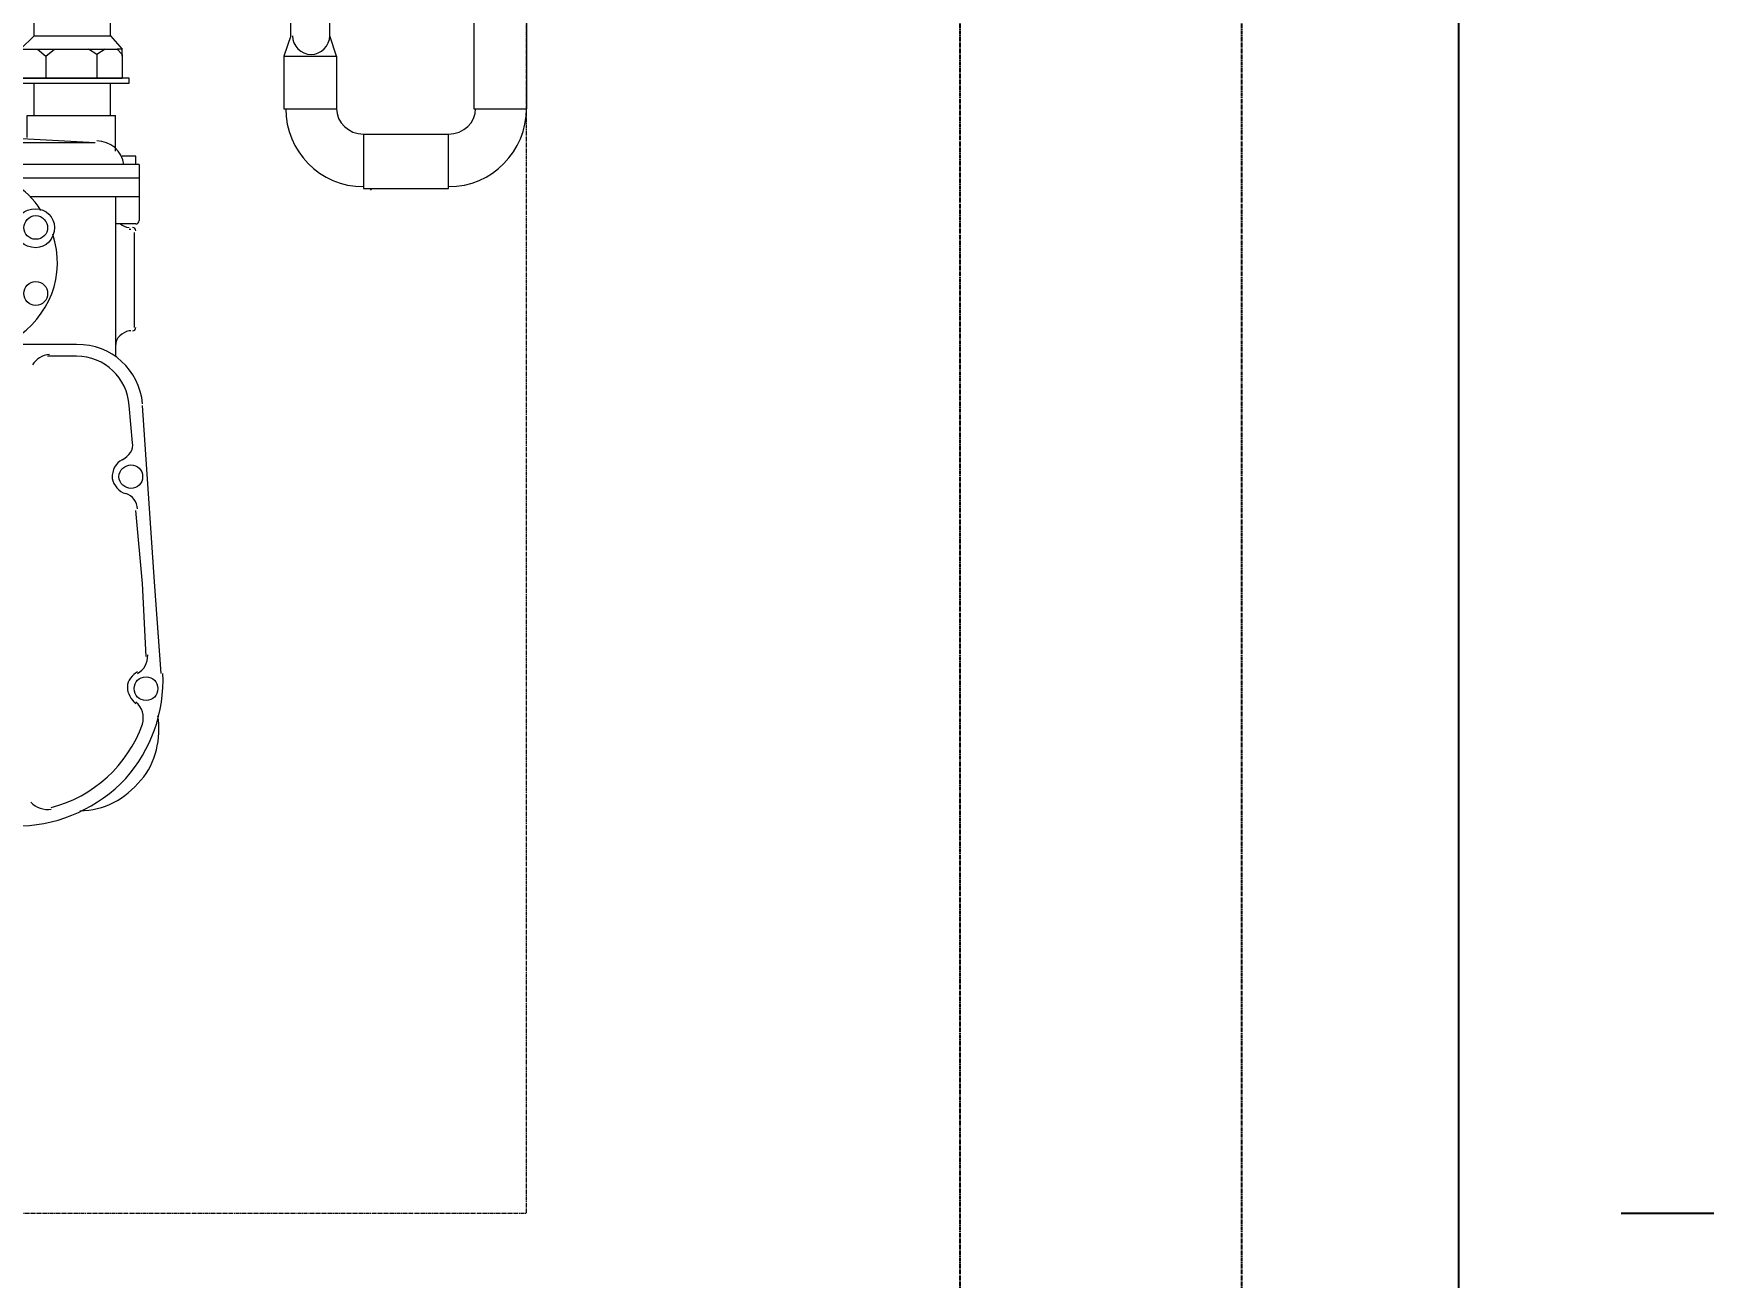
# Model space of a CAD drawing. Header units: millimetres. Extents: x -9013 to 516, y -36629 to 6082.
# Drawn here: x -3643.2 to -3258, y -11984.3 to -11697.5 of the extents above; entities that cross this region are included whole.
import ezdxf

# ---------------------------------------------------------------- set-up
doc = ezdxf.new("R2010")
doc.units = ezdxf.units.MM
doc.header["$LTSCALE"] = 0.05
doc.linetypes.add('CENTER', pattern=[50.8, 31.75, -6.35, 6.35, -6.35])
doc.linetypes.add('CENTER2', pattern=[28.575, 19.05, -3.175, 3.175, -3.175])
doc.layers.get('0').update_dxf_attribs({"lineweight": 18})
doc.layers.get('Defpoints').update_dxf_attribs({"color": 140, "lineweight": 18})
for name, color, linetype in [('1', 7, 'Continuous'), ('1CO', 4, 'Continuous'), ('HWAT___5CS', 3, 'CENTER2')]:
    doc.layers.add(name, color=color, linetype=linetype)
doc.layers.add('G-Anno-Std-Cntr', color=1, linetype='CENTER2', lineweight=18)
doc.styles.add('trebuchet_MS', font='trebuc.ttf')
doc.dimstyles.new('MGP', dxfattribs={"dimtxt": 2.5, "dimasz": 2.5, "dimexe": 1.25, "dimexo": 0.625, "dimtad": 1, "dimdec": 0, "dimtxsty": 'trebuchet_MS', "dimcen": 2.5, "dimclrt": 7, "dimadec": 0, "dimazin": 0, "dimtfac": 1, "dimtdec": 0, "dimtmove": 0, "dimatfit": 3, "dimfxl": 1.148294, "dimfxlon": 1, "dimarcsym": 2})

# ---------------------------------------------------------------- blocks, each defined once
blk = doc.blocks.new('*D425')
at = {"color": 0, "lineweight": -2, "transparency": 16777216}
for p, q in [((-3125.48, -11419.43), (-2997.65, -11419.43)), ((-3010.65, -11444.43), (-3010.65, -13744.43)), ((-3125.48, -13769.43), (-2997.65, -13769.43))]:
    blk.add_line(p, q, dxfattribs=at)
at = {"color": 0, "transparency": 16777216}
for points in [[(-3014.82, -11444.43), (-3006.48, -11444.43), (-3010.65, -11419.43)], [(-3014.82, -13744.43), (-3006.48, -13744.43), (-3010.65, -13769.43)]]:
    blk.add_solid(points, dxfattribs=at)
at = {"layer": 'Defpoints', "color": 0, "transparency": 16777216}
for p in [(-3631.63, -11419.43), (-3378.33, -13769.43), (-3010.65, -13769.43)]:
    blk.add_point(p, dxfattribs=at)
at = {"color": 7, "transparency": 16777216, "insert": (-3029.37, -12594.43), "char_height": 25, "attachment_point": 5, "rotation": 90, "style": 'trebuchet_MS'}
blk.add_mtext('2350', dxfattribs=at)
blk = doc.blocks.new('*D439')
at = {"color": 0, "lineweight": -2, "transparency": 16777216}
for p, q in [((-3276.99, -11969.43), (-3149.16, -11969.43)), ((-3162.16, -12044.43), (-3162.16, -11994.43)), ((-3276.99, -12069.43), (-3149.16, -12069.43))]:
    blk.add_line(p, q, dxfattribs=at)
at = {"color": 0, "transparency": 16777216}
for points in [[(-3166.33, -11994.43), (-3158, -11994.43), (-3162.16, -11969.43)], [(-3166.33, -12044.43), (-3158, -12044.43), (-3162.16, -12069.43)]]:
    blk.add_solid(points, dxfattribs=at)
at = {"layer": 'Defpoints', "color": 0, "transparency": 16777216}
for p in [(-3574.35, -11969.43), (-3162.16, -11969.43), (-3574.35, -12069.43)]:
    blk.add_point(p, dxfattribs=at)
at = {"color": 7, "transparency": 16777216, "insert": (-3180.88, -12019.43), "char_height": 25, "attachment_point": 5, "rotation": 90, "style": 'trebuchet_MS'}
blk.add_mtext('100', dxfattribs=at)
blk = doc.blocks.new('*D440')
at = {"color": 0, "lineweight": -2, "transparency": 16777216}
for p, q in [((-3276.99, -11519.43), (-3149.16, -11519.43)), ((-3162.16, -11944.43), (-3162.16, -11544.43)), ((-3276.99, -11969.43), (-3149.16, -11969.43))]:
    blk.add_line(p, q, dxfattribs=at)
at = {"color": 0, "transparency": 16777216}
for points in [[(-3166.33, -11544.43), (-3158, -11544.43), (-3162.16, -11519.43)], [(-3166.33, -11944.43), (-3158, -11944.43), (-3162.16, -11969.43)]]:
    blk.add_solid(points, dxfattribs=at)
at = {"layer": 'Defpoints', "color": 0, "transparency": 16777216}
for p in [(-3529.46, -11519.43), (-3162.16, -11519.43), (-3529.46, -11969.43)]:
    blk.add_point(p, dxfattribs=at)
at = {"color": 7, "transparency": 16777216, "insert": (-3180.88, -11744.43), "char_height": 25, "attachment_point": 5, "rotation": 90, "style": 'trebuchet_MS'}
blk.add_mtext('450', dxfattribs=at)
blk = doc.blocks.new('gas meter 1')
at = {"layer": '1', "color": 42, "lineweight": 9}
for points in [[(-6242.32, 3115), (-6242.32, 3001.6)], [(-6230.2, 3115), (-6230.2, 3001.6)], [(-6284.55, 3018.42), (-6286.11, 3013.72), (-6273.99, 3013.72), (-6275.56, 3018.42)], [(-6286.11, 3013.72), (-6286.11, 3001.6)], [(-6273.99, 3013.72), (-6273.99, 3001.6)], [(-6267.74, 2995.74), (-6248.19, 2995.74)], [(-6267.74, 2983.22), (-6248.19, 2983.22)]]:
    blk.add_lwpolyline(points, dxfattribs=at)
at = {"layer": '1', "color": 0, "lineweight": 5}
for points in [[(-6284.55, 3018.42), (-6284.55, 3036.4)], [(-6275.56, 3018.42), (-6275.56, 3036.4)], [(-6343.74, 3018.42), (-6343.74, 3025.45)], [(-6326.14, 3018.42), (-6326.14, 3025.45)], [(-6343.74, 3018.42), (-6346.86, 3015.29), (-6345.69, 3015.29)], [(-6343.74, 3018.42), (-6326.14, 3018.42)], [(-6326.14, 3018.42), (-6323.4, 3015.29), (-6324.58, 3015.29)], [(-6345.69, 3015.29), (-6324.58, 3015.29)], [(-6342.95, 3015.29), (-6341, 3013.72)], [(-6341, 3013.72), (-6339.04, 3015.29)], [(-6341, 3013.72), (-6341, 3008.64)], [(-6329.27, 3014.11), (-6331.22, 3015.29)], [(-6327.31, 3015.29), (-6329.27, 3014.11)], [(-6329.27, 3014.11), (-6329.27, 3008.64)], [(-6324.58, 3015.29), (-6323.4, 3014.11)], [(-6323.4, 3013.72), (-6323.4, 3015.29)], [(-6323.4, 3014.11), (-6323.4, 3008.64)], [(-6321.84, 3008.64), (-6348.43, 3008.64)], [(-6346.86, 3008.64), (-6323.4, 3008.64)], [(-6321.84, 3007.47), (-6321.84, 3008.64)], [(-6348.43, 3007.47), (-6321.84, 3007.47)], [(-6343.74, 3000.04), (-6343.74, 3007.47)], [(-6326.14, 3000.04), (-6326.14, 3007.47)], [(-6286.11, 3001.6), (-6273.99, 3001.6)], [(-6242.32, 3001.6), (-6230.2, 3001.6)], [(-6345.3, 2994.96), (-6345.3, 3000.04), (-6324.97, 3000.04)], [(-6324.97, 2991.83), (-6324.97, 3000.04)], [(-6415.68, 2993.78), (-6394.57, 2994.96), (-6350.77, 2994.96), (-6329.66, 2993.78)], [(-6346.86, 2993.78), (-6339.04, 2993.78), (-6329.66, 2993.78)], [(-6267.74, 2995.74), (-6267.74, 2983.22)], [(-6248.19, 2983.22), (-6248.19, 2995.74)], [(-6322.62, 2990.65), (-6323.4, 2990.65)], [(-6320.28, 2990.65), (-6322.62, 2990.65)], [(-6320.28, 2988.7), (-6320.28, 2990.65)], [(-6319.49, 2988.7), (-6425.46, 2988.7)], [(-6319.49, 2985.57), (-6425.46, 2985.57)], [(-6319.49, 2988.7), (-6319.49, 2975.8)], [(-6319.49, 2981.27), (-6344.52, 2981.27)], [(-6324.97, 2981.27), (-6324.97, 2944.51)], [(-6266.17, 2982.83), (-6265.78, 2983.22)], [(-6320.28, 2975.01), (-6324.97, 2975.01)], [(-6321.84, 2973.84), (-6321.45, 2973.84)], [(-6320.67, 2973.06), (-6320.67, 2951.16)], [(-6321.45, 2950.38), (-6321.84, 2950.38)], [(-6333.96, 2947.25), (-6410.99, 2947.25)], [(-6333.96, 2944.51), (-6340.61, 2944.51)], [(-6321.06, 2924.57), (-6321.84, 2933.18)], [(-6315.97, 2892.51), (-6318.71, 2933.18)], [(-6317.93, 2875.31), (-6318.71, 2892.12), (-6320.28, 2908.93)], [(-6314.41, 2871.4), (-6315.97, 2892.51)]]:
    blk.add_lwpolyline(points, dxfattribs=at)
for points, knots in [([(-6284.16, 3018.42), (-6284.16, 3016.07), (-6282.2, 3014.11), (-6279.86, 3014.11), (-6277.51, 3014.11), (-6275.56, 3016.07), (-6275.56, 3018.42)], [0, 0, 0, 0, 1, 1, 1, 2, 2, 2, 2]), ([(-6343.35, 2978.53), (-6346.08, 2978.53), (-6348.04, 2976.58), (-6348.04, 2974.23), (-6348.04, 2971.49), (-6346.08, 2969.54), (-6343.35, 2969.54), (-6341, 2969.54), (-6339.04, 2971.49), (-6339.04, 2974.23), (-6339.04, 2976.58), (-6341, 2978.53), (-6343.35, 2978.53)], [0, 0, 0, 0, 1, 1, 1, 2, 2, 2, 3, 3, 3, 4, 4, 4, 4]), ([(-6343.35, 2976.97), (-6344.91, 2976.97), (-6346.08, 2975.4), (-6346.08, 2974.23), (-6346.08, 2972.67), (-6344.91, 2971.49), (-6343.35, 2971.49), (-6341.78, 2971.49), (-6340.61, 2972.67), (-6340.61, 2974.23), (-6340.61, 2975.4), (-6341.78, 2976.97), (-6343.35, 2976.97)], [0, 0, 0, 0, 1, 1, 1, 2, 2, 2, 3, 3, 3, 4, 4, 4, 4]), ([(-6343.35, 2976.97), (-6344.91, 2976.97), (-6346.08, 2975.4), (-6346.08, 2974.23), (-6346.08, 2972.67), (-6344.91, 2971.49), (-6343.35, 2971.49), (-6341.78, 2971.49), (-6340.61, 2972.67), (-6340.61, 2974.23), (-6340.61, 2975.4), (-6341.78, 2976.97), (-6343.35, 2976.97)], [0, 0, 0, 0, 1, 1, 1, 2, 2, 2, 3, 3, 3, 4, 4, 4, 4]), ([(-6343.35, 2961.72), (-6344.91, 2961.72), (-6346.08, 2960.55), (-6346.08, 2958.98), (-6346.08, 2957.42), (-6344.91, 2956.25), (-6343.35, 2956.25), (-6341.78, 2956.25), (-6340.61, 2957.42), (-6340.61, 2958.98), (-6340.61, 2960.55), (-6341.78, 2961.72), (-6343.35, 2961.72)], [0, 0, 0, 0, 1, 1, 1, 2, 2, 2, 3, 3, 3, 4, 4, 4, 4]), ([(-6343.35, 2961.72), (-6344.91, 2961.72), (-6346.08, 2960.55), (-6346.08, 2958.98), (-6346.08, 2957.42), (-6344.91, 2956.25), (-6343.35, 2956.25), (-6341.78, 2956.25), (-6340.61, 2957.42), (-6340.61, 2958.98), (-6340.61, 2960.55), (-6341.78, 2961.72), (-6343.35, 2961.72)], [0, 0, 0, 0, 1, 1, 1, 2, 2, 2, 3, 3, 3, 4, 4, 4, 4]), ([(-6343.35, 2961.72), (-6344.91, 2961.72), (-6346.08, 2960.55), (-6346.08, 2958.98), (-6346.08, 2957.42), (-6344.91, 2956.25), (-6343.35, 2956.25), (-6341.78, 2956.25), (-6340.61, 2957.42), (-6340.61, 2958.98), (-6340.61, 2960.55), (-6341.78, 2961.72), (-6343.35, 2961.72)], [0, 0, 0, 0, 1, 1, 1, 2, 2, 2, 3, 3, 3, 4, 4, 4, 4]), ([(-6323.4, 2920.66), (-6324.97, 2919.88), (-6325.75, 2918.32), (-6325.75, 2916.36), (-6325.36, 2914.8), (-6324.19, 2913.23), (-6322.62, 2912.84)], [0, 0, 0, 0, 1, 1, 1, 2, 2, 2, 2]), ([(-6321.45, 2919.49), (-6322.62, 2919.49), (-6324.19, 2918.32), (-6324.19, 2916.75), (-6324.19, 2915.19), (-6322.62, 2914.02), (-6321.45, 2914.02), (-6319.88, 2914.02), (-6318.71, 2915.19), (-6318.71, 2916.75), (-6318.71, 2918.32), (-6319.88, 2919.49), (-6321.45, 2919.49)], [0, 0, 0, 0, 1, 1, 1, 2, 2, 2, 3, 3, 3, 4, 4, 4, 4]), ([(-6346.47, 2836.21), (-6337.48, 2836.6), (-6328.88, 2840.51), (-6322.62, 2847.15), (-6316.76, 2853.8), (-6313.63, 2862.4), (-6314.02, 2871.4)], [0, 0, 0, 0, 1, 1, 1, 2, 2, 2, 2]), ([(-6319.88, 2871.79), (-6321.06, 2871.01), (-6322.23, 2869.83), (-6322.23, 2868.27), (-6322.23, 2866.7), (-6321.45, 2865.53), (-6320.28, 2864.36)], [0, 0, 0, 0, 1, 1, 1, 2, 2, 2, 2]), ([(-6317.93, 2870.61), (-6319.49, 2870.61), (-6320.67, 2869.44), (-6320.67, 2867.88), (-6320.67, 2866.31), (-6319.49, 2865.14), (-6317.93, 2865.14), (-6316.37, 2865.14), (-6315.19, 2866.31), (-6315.19, 2867.88), (-6315.19, 2869.44), (-6316.37, 2870.61), (-6317.93, 2870.61)], [0, 0, 0, 0, 1, 1, 1, 2, 2, 2, 3, 3, 3, 4, 4, 4, 4]), ([(-6333.18, 2839.72), (-6327.71, 2839.72), (-6322.62, 2842.46), (-6319.1, 2846.76), (-6315.58, 2850.67), (-6314.41, 2856.54), (-6315.19, 2861.62)], [0, 0, 0, 0, 1, 1, 1, 2, 2, 2, 2])]:
    blk.add_open_spline(points, degree=3, knots=knots, dxfattribs=at)
at = {"layer": '1', "color": 42, "lineweight": 9}
for points in [[(-6285.72, 3001.6), (-6285.72, 2991.83), (-6277.9, 2983.62), (-6267.74, 2983.62)], [(-6273.99, 3001.6), (-6273.99, 2998.47), (-6271.25, 2995.74), (-6267.74, 2995.74)], [(-6248.19, 2995.74), (-6244.67, 2995.74), (-6241.93, 2998.47), (-6241.93, 3001.6)], [(-6248.19, 2983.62), (-6238.02, 2983.62), (-6230.2, 2991.83), (-6230.2, 3001.6)]]:
    blk.add_open_spline(points, degree=3, dxfattribs=at)
at = {"layer": '1', "color": 0, "lineweight": 5}
for points in [[(-6323.01, 2988.7), (-6323.4, 2991.83), (-6326.14, 2994.17), (-6329.27, 2994.17)], [(-6342.17, 2978.14), (-6343.74, 2980.88), (-6346.08, 2982.83), (-6348.43, 2984.4)], [(-6323.79, 2975.01), (-6323.4, 2974.62), (-6322.62, 2974.23), (-6321.84, 2974.23)], [(-6320.28, 2973.45), (-6320.28, 2973.84), (-6320.67, 2974.23), (-6321.06, 2974.23)], [(-6320.28, 2975.01), (-6319.88, 2975.01), (-6319.49, 2975.4), (-6319.49, 2975.8)], [(-6348.43, 2948.43), (-6340.22, 2953.51), (-6336.31, 2963.28), (-6339.44, 2972.67)], [(-6321.84, 2950.38), (-6323.4, 2949.99), (-6324.97, 2948.82), (-6324.97, 2946.86)], [(-6321.06, 2950.38), (-6320.67, 2950.38), (-6320.28, 2950.77), (-6320.28, 2951.16)], [(-6318.71, 2933.57), (-6319.49, 2941.39), (-6325.75, 2947.25), (-6333.96, 2947.25)], [(-6340.22, 2944.91), (-6341.78, 2944.91), (-6343.35, 2943.73), (-6344.13, 2942.56)], [(-6321.84, 2933.18), (-6322.23, 2939.43), (-6327.31, 2944.51), (-6333.96, 2944.51)], [(-6323.4, 2920.66), (-6321.84, 2921.45), (-6320.67, 2923.01), (-6321.06, 2924.57)], [(-6319.88, 2909.32), (-6319.88, 2910.89), (-6321.06, 2912.45), (-6322.62, 2912.84)], [(-6319.88, 2871.4), (-6318.32, 2872.18), (-6317.54, 2873.74), (-6317.54, 2875.7)], [(-6318.71, 2859.67), (-6318.32, 2861.62), (-6318.71, 2863.58), (-6320.28, 2864.75)], [(-6339.83, 2840.51), (-6330.05, 2842.85), (-6322.23, 2850.28), (-6318.71, 2859.67)], [(-6344.52, 2841.68), (-6343.35, 2840.51), (-6341.39, 2839.72), (-6339.83, 2840.12)]]:
    blk.add_open_spline(points, degree=3, dxfattribs=at)
at = {"layer": 'G-Anno-Std-Cntr'}
blk.add_lwpolyline([(-6480.2, 2746.98), (-6230.2, 2746.98), (-6230.2, 3196.98), (-6480.2, 3196.98)], close=True, dxfattribs=at)

msp = doc.modelspace()

# ---------------------------------------------------------------- linework, layer by layer
at = {"layer": '1CO'}
msp.add_line((-3314.46, -13769.43), (-3314.46, -11419.43), dxfattribs=at)
at = {"layer": 'HWAT___5CS', "color": 2}
for p, q in [((-3429.46, -13769.43), (-3429.46, -11419.43)), ((-3364.46, -13769.43), (-3364.46, -11419.43))]:
    msp.add_line(p, q, dxfattribs=at)

# ---------------------------------------------------------------- block references
at = {"layer": 'G-Anno-Std-Cntr', "color": 7, "linetype": 'CENTER'}
msp.add_blockref('gas meter 1', (2700.74, -14716.41), dxfattribs=at)

# ---------------------------------------------------------------- dimensions: what is measured, and where the dimension line sits
for base, p1, p2, picture, middle in [((-3010.65, -13769.43), (-3631.63, -11419.43), (-3378.33, -13769.43), '*D425', (-3029.37, -12594.43)), ((-3162.16, -11519.43), (-3529.46, -11969.43), (-3529.46, -11519.43), '*D440', (-3180.88, -11744.43)), ((-3162.16, -11969.43), (-3574.35, -12069.43), (-3574.35, -11969.43), '*D439', (-3180.88, -12019.43))]:
    dim = msp.add_linear_dim(base=base, p1=p1, p2=p2, angle=90, dimstyle='MGP', override={"dimscale": 100, "dimtxt": 0.25, "dimasz": 0.25, "dimexe": 0.13, "dimexo": 0.06, "dimgap": 0.06, "dimarcsym": 1})
    dim.commit()
    dim.dimension.update_dxf_attribs({"geometry": picture, "text_midpoint": middle})

doc.saveas('drawing.dxf')
